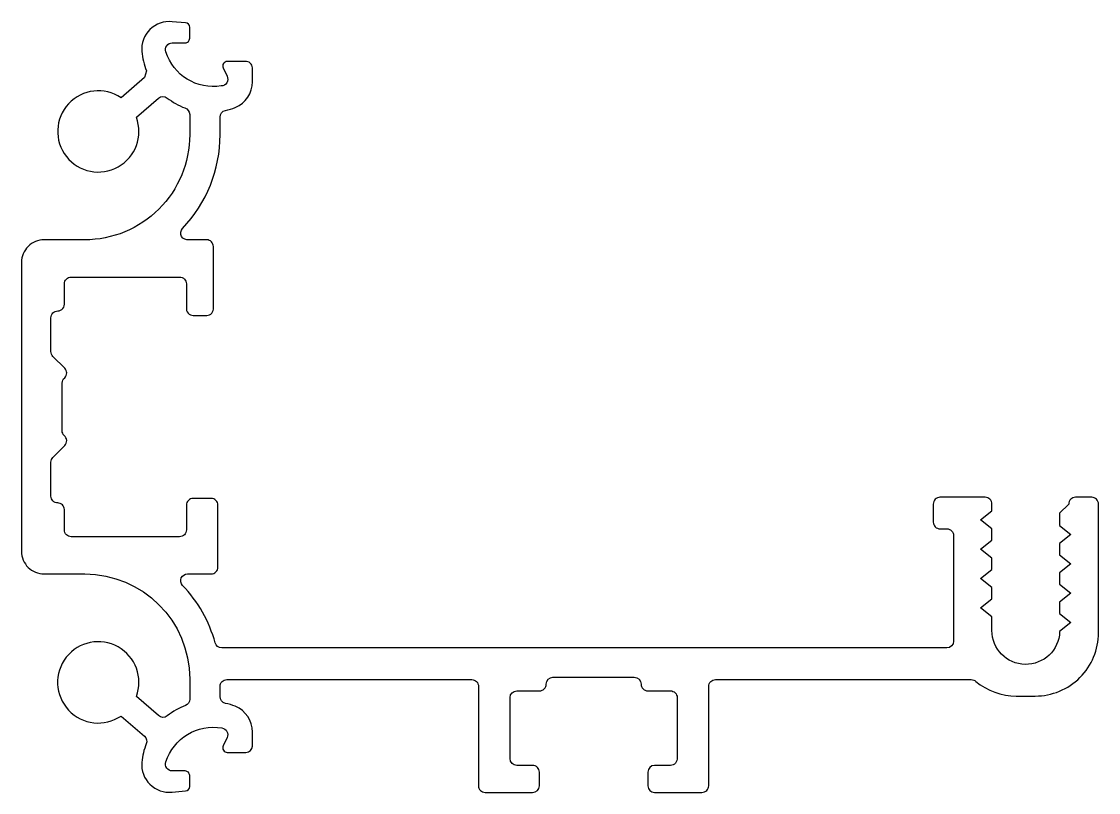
# Model space of a CAD drawing. Extents: x 12147.1 to 12194.8, y 118.1 to 152.3.
import ezdxf

# ---------------------------------------------------------------- set-up
doc = ezdxf.new("R2010")
doc.units = 0
doc.layers.get('0').update_dxf_attribs({"linetype": 'CONTINUOUS'})

msp = doc.modelspace()

# ---------------------------------------------------------------- linework, layer by layer
at = {"flags": 128}
msp.add_lwpolyline([(12154.387, 118.186, 0.391962), (12154.572, 118.386), (12154.572, 118.871, 0.414214), (12154.372, 119.071), (12153.791, 119.071, -0.503942), (12153.52, 119.47, -0.37635), (12156.001, 120.978, -0.504194), (12156.23, 120.553), (12156.056, 120.183, 0.549943), (12156.236, 119.897), (12157.066, 119.896, 0.379655), (12157.353, 120.172), (12157.353, 120.798, 0.303328), (12156.593, 121.935, 0.037966), (12156.158, 122.067, -0.36513), (12155.92, 122.372), (12155.92, 122.821, -0.414648), (12156.22, 123.121), (12167.064, 123.12, -0.414527), (12167.364, 122.821), (12167.364, 118.421, 0.414214), (12167.664, 118.121), (12169.764, 118.121, 0.413039), (12170.064, 118.419), (12170.064, 119.021, 0.414227), (12169.764, 119.321), (12169.067, 119.321, -0.408782), (12168.764, 119.621), (12168.764, 122.321, -0.408956), (12169.067, 122.621), (12170.064, 122.621, 0.41422), (12170.364, 122.921, -0.414179), (12170.664, 123.221), (12174.264, 123.221, -0.414185), (12174.564, 122.921, 0.414222), (12174.864, 122.621), (12175.864, 122.621, -0.414214), (12176.164, 122.321), (12176.164, 119.656, -0.437662), (12175.864, 119.321), (12175.164, 119.321, 0.414182), (12174.864, 119.021), (12174.864, 118.419, 0.412997), (12175.164, 118.121), (12177.264, 118.121, 0.414214), (12177.564, 118.421), (12177.564, 122.821, -0.415175), (12177.864, 123.12), (12188.333, 123.12), (12189.189, 123.12, -0.18708), (12189.391, 123.042, 0.175803), (12191.187, 122.39), (12192.025, 122.39, 0.414214), (12194.825, 125.19), (12194.825, 130.896, 0.414214), (12194.525, 131.196), (12193.806, 131.196, 0.414214), (12193.506, 130.896), (12193.106, 130.496), (12193.106, 129.945), (12193.606, 129.545), (12193.106, 129.145), (12193.106, 128.645), (12193.606, 128.245), (12193.106, 127.845), (12193.106, 127.345), (12193.606, 126.945), (12193.106, 126.545), (12193.106, 126.045), (12193.606, 125.645), (12193.105, 125.244, -0.983976), (12190.106, 125.293), (12190.106, 125.895), (12189.606, 126.295), (12190.106, 126.695), (12190.106, 127.195), (12189.606, 127.595), (12190.106, 127.995), (12190.106, 128.495), (12189.606, 128.895), (12190.106, 129.295), (12190.106, 129.795), (12189.606, 130.195), (12190.106, 130.595), (12190.106, 130.896, 0.414214), (12189.806, 131.196), (12187.806, 131.196, 0.414214), (12187.506, 130.896), (12187.506, 130.096, 0.414214), (12187.806, 129.796), (12188.106, 129.796, -0.414214), (12188.406, 129.496), (12188.406, 124.821, -0.413978), (12188.106, 124.521), (12155.993, 124.521, -0.338159), (12155.704, 124.742, 0.124098), (12154.255, 127.293, -0.661353), (12154.48, 127.797), (12155.525, 127.797, 0.414214), (12155.825, 128.097), (12155.825, 130.846, 0.414214), (12155.525, 131.146), (12154.725, 131.146, 0.414214), (12154.425, 130.846), (12154.425, 129.746, -0.414214), (12154.125, 129.446), (12149.325, 129.446, -0.414214), (12149.025, 129.746), (12149.025, 130.646, 0.414302), (12148.725, 130.946, -0.414214), (12148.425, 131.246), (12148.425, 132.746, -0.198912), (12148.513, 132.958), (12149.037, 133.483, 0.445136), (12149.013, 133.931, -0.198912), (12148.925, 134.143), (12148.925, 136.249, -0.212995), (12149.037, 136.486, 0.414214), (12149.037, 136.91), (12148.513, 137.434, -0.198912), (12148.425, 137.646), (12148.425, 138.396), (12148.425, 139.146, -0.414214), (12148.725, 139.446, 0.458638), (12149.025, 139.808), (12149.025, 140.646, -0.414214), (12149.325, 140.946), (12154.125, 140.946, -0.414214), (12154.425, 140.646), (12154.425, 139.585, 0.447021), (12154.725, 139.246), (12155.325, 139.246, 0.446516), (12155.625, 139.585), (12155.625, 142.296, 0.414214), (12155.325, 142.596), (12154.535, 142.596, -0.716913), (12154.255, 143.1, 0.193178), (12155.92, 147.248), (12155.92, 148.032, -0.354614), (12156.158, 148.325, 0.037966), (12156.593, 148.458, 0.303328), (12157.353, 149.594), (12157.353, 150.22, 0.414214), (12157.03, 150.496), (12156.236, 150.496, 0.550153), (12156.056, 150.209), (12156.23, 149.839, -0.534259), (12155.971, 149.41, -0.372651), (12153.52, 150.922, -0.503942), (12153.791, 151.322), (12154.372, 151.322, 0.414214), (12154.572, 151.522), (12154.572, 152.007, 0.391962), (12154.387, 152.206), (12153.792, 152.258, 0.465094), (12152.449, 150.939, 0.069078), (12152.661, 150.082), (12152.567, 149.784), (12151.534, 148.886, 6.396856), (12152.212, 148.022), (12153.187, 148.869, -0.372143), (12153.579, 148.877, 0.074956), (12154.356, 148.436, -0.331804), (12154.572, 148.147), (12154.572, 147.248, -0.414214), (12149.92, 142.596), (12148.125, 142.596, 0.414214), (12147.125, 141.596), (12147.125, 138.396), (12147.125, 128.797, 0.414214), (12148.125, 127.797), (12149.925, 127.797, -0.413924), (12154.572, 123.145), (12154.572, 122.245, -0.301143), (12154.389, 121.969, 0.077925), (12153.579, 121.515, -0.372143), (12153.187, 121.523), (12152.212, 122.371, 6.396859), (12151.534, 121.506), (12152.567, 120.608, -0.311695), (12152.652, 120.278, 0.071206), (12152.449, 119.453, 0.465055), (12153.792, 118.134)], format="xyb", close=True, dxfattribs=at)

doc.saveas('drawing.dxf')
